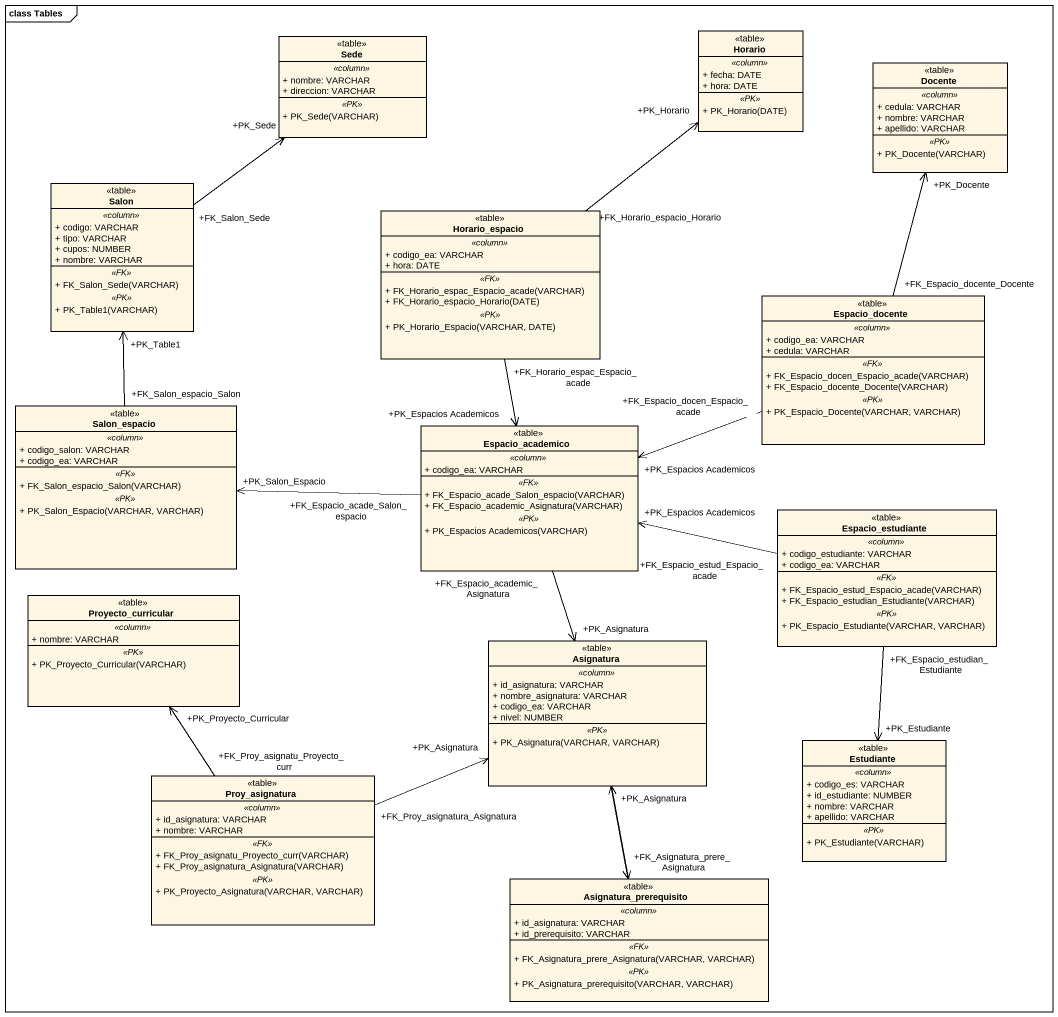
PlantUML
@startuml
mainframe class Tables
hide circle
hide empty members
skinparam classAttributeIconSize 0
class Sede <<table>> {
  .. <<column>> ..
  + nombre: VARCHAR
  + direccion: VARCHAR
  .. <<PK>> ..
  + PK_Sede(VARCHAR)
}
class Horario <<table>> {
  .. <<column>> ..
  + fecha: DATE
  + hora: DATE
  .. <<PK>> ..
  + PK_Horario(DATE)
}
class Docente <<table>> {
  .. <<column>> ..
  + cedula: VARCHAR
  + nombre: VARCHAR
  + apellido: VARCHAR
  .. <<PK>> ..
  + PK_Docente(VARCHAR)
}
class Salon <<table>> {
  .. <<column>> ..
  + codigo: VARCHAR
  + tipo: VARCHAR
  + cupos: NUMBER
  + nombre: VARCHAR
  .. <<FK>> ..
  + FK_Salon_Sede(VARCHAR)
  .. <<PK>> ..
  + PK_Table1(VARCHAR)
}
class Horario_espacio <<table>> {
  .. <<column>> ..
  + codigo_ea: VARCHAR
  + hora: DATE
  .. <<FK>> ..
  + FK_Horario_espac_Espacio_acade(VARCHAR)
  + FK_Horario_espacio_Horario(DATE)
  .. <<PK>> ..
  + PK_Horario_Espacio(VARCHAR, DATE)
}
class Espacio_docente <<table>> {
  .. <<column>> ..
  + codigo_ea: VARCHAR
  + cedula: VARCHAR
  .. <<FK>> ..
  + FK_Espacio_docen_Espacio_acade(VARCHAR)
  + FK_Espacio_docente_Docente(VARCHAR)
  .. <<PK>> ..
  + PK_Espacio_Docente(VARCHAR, VARCHAR)
}
class Salon_espacio <<table>> {
  .. <<column>> ..
  + codigo_salon: VARCHAR
  + codigo_ea: VARCHAR
  .. <<FK>> ..
  + FK_Salon_espacio_Salon(VARCHAR)
  .. <<PK>> ..
  + PK_Salon_Espacio(VARCHAR, VARCHAR)
}
class Espacio_academico <<table>> {
  .. <<column>> ..
  + codigo_ea: VARCHAR
  .. <<FK>> ..
  + FK_Espacio_acade_Salon_espacio(VARCHAR)
  + FK_Espacio_academic_Asignatura(VARCHAR)
  .. <<PK>> ..
  + PK_Espacios Academicos(VARCHAR)
}
class Espacio_estudiante <<table>> {
  .. <<column>> ..
  + codigo_estudiante: VARCHAR
  + codigo_ea: VARCHAR
  .. <<FK>> ..
  + FK_Espacio_estud_Espacio_acade(VARCHAR)
  + FK_Espacio_estudian_Estudiante(VARCHAR)
  .. <<PK>> ..
  + PK_Espacio_Estudiante(VARCHAR, VARCHAR)
}
class Proyecto_curricular <<table>> {
  .. <<column>> ..
  + nombre: VARCHAR
  .. <<PK>> ..
  + PK_Proyecto_Curricular(VARCHAR)
}
class Asignatura <<table>> {
  .. <<column>> ..
  + id_asignatura: VARCHAR
  + nombre_asignatura: VARCHAR
  + codigo_ea: VARCHAR
  + nivel: NUMBER
  .. <<PK>> ..
  + PK_Asignatura(VARCHAR, VARCHAR)
}
class Estudiante <<table>> {
  .. <<column>> ..
  + codigo_es: VARCHAR
  + id_estudiante: NUMBER
  + nombre: VARCHAR
  + apellido: VARCHAR
  .. <<PK>> ..
  + PK_Estudiante(VARCHAR)
}
class Proy_asignatura <<table>> {
  .. <<column>> ..
  + id_asignatura: VARCHAR
  + nombre: VARCHAR
  .. <<FK>> ..
  + FK_Proy_asignatu_Proyecto_curr(VARCHAR)
  + FK_Proy_asignatura_Asignatura(VARCHAR)
  .. <<PK>> ..
  + PK_Proyecto_Asignatura(VARCHAR, VARCHAR)
}
class Asignatura_prerequisito <<table>> {
  .. <<column>> ..
  + id_asignatura: VARCHAR
  + id_prerequisito: VARCHAR
  .. <<FK>> ..
  + FK_Asignatura_prere_Asignatura(VARCHAR, VARCHAR)
  .. <<PK>> ..
  + PK_Asignatura_prerequisito(VARCHAR, VARCHAR)
}
Salon "+FK_Salon_Sede" -up-> "+PK_Sede" Sede
Horario_espacio "+FK_Horario_espacio_Horario" -up-> "+PK_Horario" Horario
Horario_espacio "+FK_Horario_espac_Espacio_acade" --> "+PK_Espacios Academicos" Espacio_academico
Espacio_docente "+FK_Espacio_docente_Docente" -up-> "+PK_Docente" Docente
Espacio_docente "+FK_Espacio_docen_Espacio_acade" -left-> "+PK_Espacios Academicos" Espacio_academico
Salon_espacio "+FK_Salon_espacio_Salon" -up-> "+PK_Table1" Salon
Espacio_academico "+FK_Espacio_acade_Salon_espacio" -left-> "+PK_Salon_Espacio" Salon_espacio
Espacio_academico "+FK_Espacio_academic_Asignatura" --> "+PK_Asignatura" Asignatura
Espacio_estudiante "+FK_Espacio_estud_Espacio_acade" -left-> "+PK_Espacios Academicos" Espacio_academico
Espacio_estudiante "+FK_Espacio_estudian_Estudiante" --> "+PK_Estudiante" Estudiante
Asignatura --> Asignatura_prerequisito
Proy_asignatura "+FK_Proy_asignatu_Proyecto_curr" -up-> "+PK_Proyecto_Curricular" Proyecto_curricular
Proy_asignatura "+FK_Proy_asignatura_Asignatura" -right-> "+PK_Asignatura" Asignatura
Asignatura_prerequisito "+FK_Asignatura_prere_Asignatura" -up-> "+PK_Asignatura" Asignatura
@enduml
